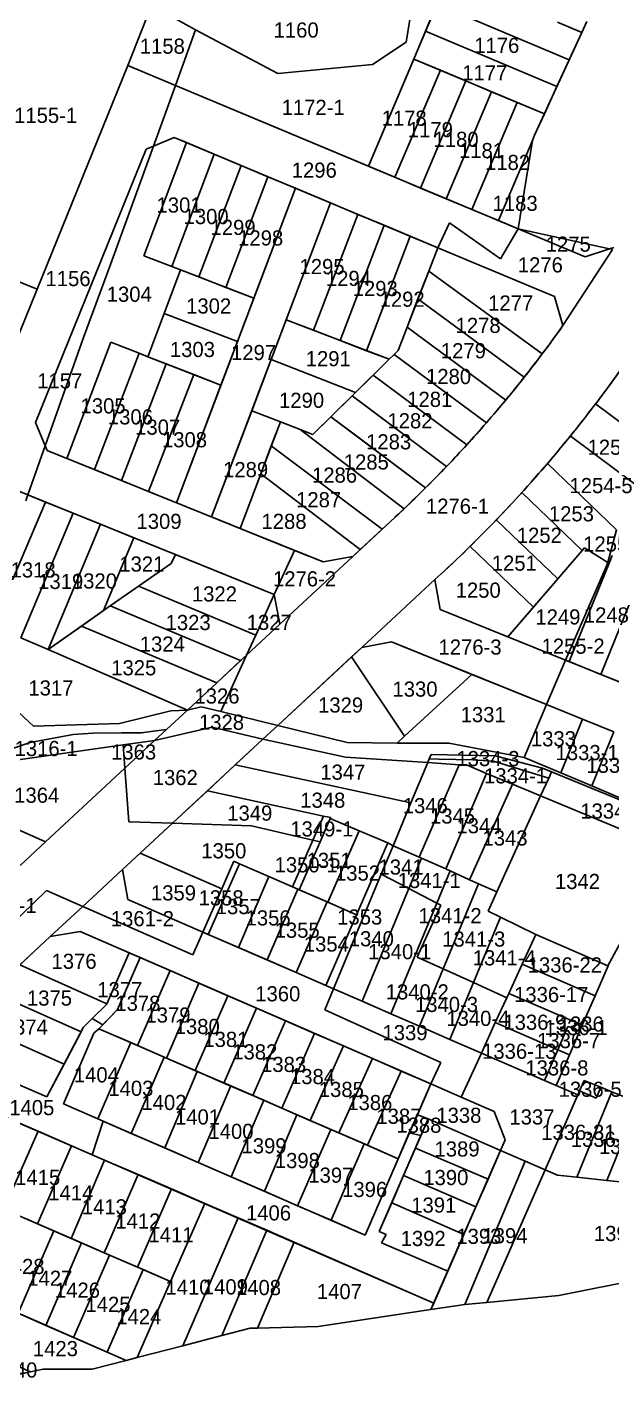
# Model space of a CAD drawing. Header units: metres. Extents: x 213182 to 213979, y 2703601 to 2704867.
# Drawn here: x 213338.3 to 213434.8, y 2703646.7 to 2703869.7 of the extents above; entities that cross this region are included whole.
import ezdxf
from ezdxf.enums import TextEntityAlignment as Align

# ---------------------------------------------------------------- set-up
doc = ezdxf.new("R2010")
doc.units = ezdxf.units.M

msp = doc.modelspace()

# ---------------------------------------------------------------- linework, layer by layer
at = {"layer": 'LIN'}
for p, q in [((213403.08, 2703881.43), (213400.86, 2703867.16)), ((213400.86, 2703867.16), (213402.88, 2703880.14)), ((213394.62, 2703846.71), (213407.87, 2703878.04)), ((213354.92, 2703863.31), (213358.78, 2703873.21)), ((213366.09, 2703869.22), (213358.78, 2703873.21)), ((213404.04, 2703868.99), (213405.93, 2703873.45)), ((213427.75, 2703864.26), (213405.93, 2703873.45)), ((213366.09, 2703869.22), (213362.75, 2703860.03)), ((213379.66, 2703862.02), (213366.09, 2703869.22)), ((213402.1, 2703864.39), (213404.04, 2703868.99)), ((213425.72, 2703859.84), (213404.04, 2703868.99)), ((213429.83, 2703868.8), (213422.05, 2703851.84)), ((213429.83, 2703868.8), (213425.81, 2703870.49)), ((213429.83, 2703868.8), (213427.75, 2703864.26)), ((213430.66, 2703870.62), (213429.83, 2703868.8)), ((213400.86, 2703867.16), (213395.27, 2703863.47)), ((213394.62, 2703846.71), (213402.1, 2703864.39)), ((213423.66, 2703855.36), (213402.1, 2703864.39)), ((213406.5, 2703862.55), (213402.1, 2703864.39)), ((213427.75, 2703864.26), (213425.72, 2703859.84)), ((213354.92, 2703863.31), (213339.93, 2703826.41)), ((213362.75, 2703860.03), (213354.92, 2703863.31)), ((213395.27, 2703863.47), (213379.66, 2703862.02)), ((213406.5, 2703862.55), (213398.99, 2703844.88)), ((213410.69, 2703860.79), (213406.5, 2703862.55)), ((213362.75, 2703860.03), (213359.11, 2703850)), ((213394.62, 2703846.71), (213362.75, 2703860.03)), ((213362.75, 2703860.03), (213419.34, 2703836.37)), ((213403.22, 2703843.11), (213410.69, 2703860.79)), ((213414.95, 2703859.01), (213410.69, 2703860.79)), ((213425.72, 2703859.84), (213423.66, 2703855.36)), ((213414.95, 2703859.01), (213407.46, 2703841.34)), ((213419.19, 2703857.23), (213414.95, 2703859.01)), ((213411.69, 2703839.57), (213419.19, 2703857.23)), ((213423.66, 2703855.36), (213419.19, 2703857.23)), ((213423.66, 2703855.36), (213422.05, 2703851.84)), ((213359.11, 2703850), (213362.57, 2703851.44)), ((213362.57, 2703851.44), (213364.58, 2703850.6)), ((213362.57, 2703851.44), (213406.05, 2703833.26)), ((213416.09, 2703837.73), (213421.67, 2703850.93)), ((213421.67, 2703850.93), (213419.34, 2703836.37)), ((213422.05, 2703851.84), (213421.67, 2703850.93)), ((213339.63, 2703804.4), (213357.95, 2703849.52)), ((213359.11, 2703850), (213352.02, 2703830.48)), ((213364.58, 2703850.6), (213357.55, 2703831.93)), ((213357.95, 2703849.52), (213359.11, 2703850)), ((213369.15, 2703848.69), (213362.14, 2703830.16)), ((213364.58, 2703850.6), (213369.15, 2703848.69)), ((213369.15, 2703848.69), (213373.59, 2703846.83)), ((213373.59, 2703846.83), (213366.61, 2703828.43)), ((213373.59, 2703846.83), (213378.02, 2703844.98)), ((213398.99, 2703844.88), (213394.62, 2703846.71)), ((213378.02, 2703844.98), (213371.1, 2703826.7)), ((213378.02, 2703844.98), (213382.57, 2703843.07)), ((213403.22, 2703843.11), (213398.99, 2703844.88)), ((213382.57, 2703843.07), (213362.94, 2703791.16)), ((213382.57, 2703843.07), (213375.71, 2703824.92)), ((213382.57, 2703843.07), (213388.37, 2703840.65)), ((213407.46, 2703841.34), (213403.22, 2703843.11)), ((213368.7, 2703788.83), (213388.37, 2703840.65)), ((213381.04, 2703821.35), (213388.37, 2703840.65)), ((213388.37, 2703840.65), (213392.88, 2703838.76)), ((213411.69, 2703839.57), (213407.46, 2703841.34)), ((213392.88, 2703838.76), (213385.53, 2703819.63)), ((213392.88, 2703838.76), (213397.19, 2703836.96)), ((213416.09, 2703837.73), (213411.69, 2703839.57)), ((213416.09, 2703837.73), (213419.34, 2703836.37)), ((213397.19, 2703836.96), (213389.94, 2703817.94)), ((213397.19, 2703836.96), (213401.52, 2703835.15)), ((213406.05, 2703833.26), (213407.98, 2703837.35)), ((213407.98, 2703837.35), (213416.44, 2703831.42)), ((213419.34, 2703836.37), (213416.44, 2703831.42)), ((213430.38, 2703831.75), (213419.34, 2703836.37)), ((213419.34, 2703836.37), (213434.43, 2703833.07)), ((213319.9, 2703834.5), (213339.93, 2703826.41)), ((213401.52, 2703835.15), (213394.32, 2703816.25)), ((213406.05, 2703833.26), (213399.53, 2703816.3)), ((213401.52, 2703835.15), (213406.05, 2703833.26)), ((213406.05, 2703833.26), (213404.57, 2703829.41)), ((213406.05, 2703833.26), (213425.32, 2703825.2)), ((213426.72, 2703820.4), (213434.92, 2703832.96)), ((213430.38, 2703831.75), (213434.43, 2703833.07)), ((213435.14, 2703833.3), (213434.43, 2703833.07)), ((213434.43, 2703833.07), (213434.92, 2703832.96)), ((213362.14, 2703830.16), (213357.55, 2703831.93)), ((213347.58, 2703818.45), (213352.02, 2703830.48)), ((213363.58, 2703829.6), (213360.88, 2703822.37)), ((213366.61, 2703828.43), (213362.14, 2703830.16)), ((213363.58, 2703829.6), (213362.14, 2703830.16)), ((213375.71, 2703824.92), (213363.58, 2703829.6)), ((213404.57, 2703829.41), (213402.79, 2703824.79)), ((213404.57, 2703829.41), (213423.29, 2703815.73)), ((213327.87, 2703796.7), (213339.93, 2703826.41)), ((213371.1, 2703826.7), (213366.61, 2703828.43)), ((213375.71, 2703824.92), (213371.1, 2703826.7)), ((213375.71, 2703824.92), (213373.01, 2703817.77)), ((213402.79, 2703824.79), (213401.01, 2703820.15)), ((213402.79, 2703824.79), (213420.33, 2703811.88)), ((213426.72, 2703820.4), (213425.32, 2703825.2)), ((213360.88, 2703822.37), (213358.22, 2703815.26)), ((213360.88, 2703822.37), (213373.01, 2703817.77)), ((213378.55, 2703814.79), (213381.04, 2703821.35)), ((213381.04, 2703821.35), (213398.03, 2703814.83)), ((213381.04, 2703821.35), (213385.53, 2703819.63)), ((213389.94, 2703817.94), (213385.53, 2703819.63)), ((213399.53, 2703816.3), (213401.01, 2703820.15)), ((213417.28, 2703808.11), (213401.01, 2703820.15)), ((213347.58, 2703818.45), (213341.25, 2703800.55)), ((213352.08, 2703817.67), (213344.85, 2703798.47)), ((213356.77, 2703815.83), (213352.08, 2703817.67)), ((213373.01, 2703817.77), (213370.27, 2703810.54)), ((213394.32, 2703816.25), (213389.94, 2703817.94)), ((213356.77, 2703815.83), (213349.39, 2703796.63)), ((213358.22, 2703815.26), (213356.77, 2703815.83)), ((213370.27, 2703810.54), (213358.22, 2703815.26)), ((213361.24, 2703814.08), (213358.22, 2703815.26)), ((213398.03, 2703814.83), (213394.32, 2703816.25)), ((213398.84, 2703815.62), (213398.03, 2703814.83)), ((213399.53, 2703816.3), (213398.84, 2703815.62)), ((213398.84, 2703815.62), (213414.09, 2703804.35)), ((213361.24, 2703814.08), (213353.86, 2703794.83)), ((213365.77, 2703812.3), (213361.24, 2703814.08)), ((213375.35, 2703806.35), (213378.55, 2703814.79)), ((213378.55, 2703814.79), (213392.48, 2703809.38)), ((213398.03, 2703814.83), (213392.48, 2703809.38)), ((213398.03, 2703814.83), (213395.39, 2703812.24)), ((213365.77, 2703812.3), (213358.32, 2703793.03)), ((213370.27, 2703810.54), (213365.77, 2703812.3)), ((213395.39, 2703812.24), (213391.92, 2703808.82)), ((213395.39, 2703812.24), (213410.86, 2703800.72)), ((213370.27, 2703810.54), (213362.94, 2703791.16)), ((213392.48, 2703809.38), (213385.42, 2703802.44)), ((213391.92, 2703808.82), (213388.39, 2703805.36)), ((213391.92, 2703808.82), (213407.51, 2703797.14)), ((213391.92, 2703808.82), (213393.88, 2703807.35)), ((213375.35, 2703806.35), (213368.7, 2703788.83)), ((213375.35, 2703806.35), (213380.08, 2703804.51)), ((213407.51, 2703797.14), (213393.88, 2703807.35)), ((213444.17, 2703798.44), (213432.1, 2703807.46)), ((213339.63, 2703804.4), (213341.25, 2703800.55)), ((213380.08, 2703804.51), (213373.44, 2703786.92)), ((213380.08, 2703804.51), (213378.58, 2703800.55)), ((213383.33, 2703803.25), (213380.08, 2703804.51)), ((213388.39, 2703805.36), (213385.42, 2703802.44)), ((213388.39, 2703805.36), (213404.05, 2703793.62)), ((213388.39, 2703805.36), (213391.79, 2703802.81)), ((213385.42, 2703802.44), (213383.33, 2703803.25)), ((213383.33, 2703803.25), (213400.51, 2703790.17)), ((213404.05, 2703793.62), (213391.79, 2703802.81)), ((213427.87, 2703802.09), (213427.52, 2703801.66)), ((213439.98, 2703793.18), (213427.94, 2703802.18)), ((213338.39, 2703792.45), (213341.25, 2703800.55)), ((213341.58, 2703799.79), (213341.25, 2703800.55)), ((213341.58, 2703799.79), (213344.85, 2703798.47)), ((213341.58, 2703799.79), (213382.4, 2703783.29)), ((213376.85, 2703795.95), (213378.58, 2703800.55)), ((213378.58, 2703800.55), (213396.88, 2703786.79)), ((213344.85, 2703798.47), (213349.39, 2703796.63)), ((213424.16, 2703797.63), (213435.55, 2703786.66)), ((213338.39, 2703792.45), (213327.87, 2703796.7)), ((213349.39, 2703796.63), (213353.86, 2703794.83)), ((213373.44, 2703786.92), (213376.85, 2703795.95)), ((213376.85, 2703795.95), (213393.27, 2703783.44)), ((213353.86, 2703794.83), (213358.32, 2703793.03)), ((213358.32, 2703793.03), (213362.94, 2703791.16)), ((213429.91, 2703783.25), (213419.95, 2703792.86)), ((213341.28, 2703791.28), (213332.63, 2703770.87)), ((213338.05, 2703791.49), (213338.39, 2703792.45)), ((213338.39, 2703792.45), (213379.07, 2703776.01)), ((213338.39, 2703792.45), (213341.28, 2703791.28)), ((213345.89, 2703789.42), (213341.28, 2703791.28)), ((213362.94, 2703791.16), (213368.7, 2703788.83)), ((213345.89, 2703789.42), (213337.26, 2703768.86)), ((213350.38, 2703787.61), (213345.89, 2703789.42)), ((213368.7, 2703788.83), (213373.44, 2703786.92)), ((213392.04, 2703782.29), (213398.99, 2703788.75)), ((213396.88, 2703786.79), (213398.99, 2703788.75)), ((213341.73, 2703766.92), (213350.38, 2703787.61)), ((213355.91, 2703785.37), (213350.38, 2703787.61)), ((213373.44, 2703786.92), (213387.12, 2703781.39)), ((213393.27, 2703783.44), (213396.88, 2703786.79)), ((213415.72, 2703788.33), (213425.88, 2703778.6)), ((213435.55, 2703786.66), (213434.15, 2703781.31)), ((213350.89, 2703773.35), (213355.91, 2703785.37)), ((213362.78, 2703782.59), (213355.91, 2703785.37)), ((213421.85, 2703773.94), (213411.38, 2703783.94)), ((213362.78, 2703782.59), (213362.04, 2703781.12)), ((213379.07, 2703776.01), (213362.78, 2703782.59)), ((213382.4, 2703783.29), (213379.07, 2703776.01)), ((213392.04, 2703782.29), (213379.98, 2703771.09)), ((213382.4, 2703783.29), (213387.12, 2703781.39)), ((213387.12, 2703781.39), (213392.04, 2703782.29)), ((213392.04, 2703782.29), (213393.27, 2703783.44)), ((213417.62, 2703769.05), (213430.29, 2703783.69)), ((213425.88, 2703778.6), (213429.91, 2703783.25)), ((213429.91, 2703783.25), (213430.29, 2703783.69)), ((213430.29, 2703783.69), (213434.15, 2703781.31)), ((213434.86, 2703782.45), (213434.35, 2703781.19)), ((213350.89, 2703773.35), (213362.04, 2703781.12)), ((213356.64, 2703777.39), (213362.04, 2703781.12)), ((213405.56, 2703778.48), (213407.16, 2703779.9)), ((213427.15, 2703765.19), (213433.83, 2703780.58)), ((213427.74, 2703764.95), (213434.35, 2703781.19)), ((213432.97, 2703762.83), (213440.05, 2703780.33)), ((213433.83, 2703780.58), (213434.15, 2703781.31)), ((213434.15, 2703781.31), (213434.35, 2703781.19)), ((213351.99, 2703774.12), (213356.64, 2703777.39)), ((213376.01, 2703769.32), (213356.64, 2703777.39)), ((213393.51, 2703767.28), (213405.56, 2703778.48)), ((213405.56, 2703778.48), (213406.47, 2703773.56)), ((213421.85, 2703773.94), (213425.88, 2703778.6)), ((213379.07, 2703776.01), (213376.01, 2703769.32)), ((213379.98, 2703771.09), (213379.07, 2703776.01)), ((213341.73, 2703766.92), (213350.89, 2703773.35)), ((213347.24, 2703770.79), (213351.99, 2703774.12)), ((213373.52, 2703765.1), (213351.99, 2703774.12)), ((213427.15, 2703765.19), (213406.47, 2703773.56)), ((213417.62, 2703769.05), (213406.47, 2703773.56)), ((213417.62, 2703769.05), (213421.85, 2703773.94)), ((213341.73, 2703766.92), (213347.24, 2703770.79)), ((213369.59, 2703761.44), (213347.24, 2703770.79)), ((213379.98, 2703771.09), (213374.49, 2703766)), ((213341.73, 2703766.92), (213337.26, 2703768.86)), ((213376.01, 2703769.32), (213374.49, 2703766)), ((213427.15, 2703765.19), (213417.62, 2703769.05)), ((213364.74, 2703756.94), (213341.73, 2703766.92)), ((213393.51, 2703767.28), (213379.63, 2703754.39)), ((213393.51, 2703767.28), (213391.84, 2703765.73)), ((213398.42, 2703768.19), (213393.51, 2703767.28)), ((213398.42, 2703768.19), (213411.67, 2703762.83)), ((213398.42, 2703768.19), (213424.02, 2703757.83)), ((213374.49, 2703766), (213364.74, 2703756.94)), ((213373.52, 2703765.1), (213369.59, 2703761.44)), ((213374.49, 2703766), (213370.24, 2703756.7)), ((213374.49, 2703766), (213373.52, 2703765.1)), ((213391.84, 2703765.73), (213379.63, 2703754.39)), ((213400.57, 2703752.61), (213391.84, 2703765.73)), ((213427.15, 2703765.19), (213424.02, 2703757.83)), ((213491.69, 2703739.07), (213427.15, 2703765.19)), ((213427.74, 2703764.95), (213427.15, 2703765.19)), ((213432.97, 2703762.83), (213427.74, 2703764.95)), ((213400.57, 2703752.61), (213411.67, 2703762.83)), ((213411.67, 2703762.83), (213424.02, 2703757.83)), ((213438.1, 2703760.76), (213432.97, 2703762.83)), ((213369.59, 2703761.44), (213364.74, 2703756.94)), ((213334.49, 2703758.79), (213339.31, 2703754.3)), ((213364.74, 2703756.94), (213367.01, 2703757.47)), ((213370.24, 2703756.7), (213367.01, 2703757.47)), ((213420.32, 2703749.11), (213424.02, 2703757.83)), ((213424.02, 2703757.83), (213429.97, 2703755.42)), ((213362, 2703756.8), (213353.5, 2703754.72)), ((213364.74, 2703756.94), (213361.28, 2703753.72)), ((213364.74, 2703756.94), (213362, 2703756.8)), ((213370.24, 2703756.7), (213379.63, 2703754.39)), ((213429.97, 2703755.42), (213426.39, 2703746.56)), ((213429.97, 2703755.42), (213435.11, 2703753.34)), ((213345.9, 2703752.91), (213338.76, 2703751.56)), ((213339.31, 2703754.3), (213353.5, 2703754.72)), ((213349.19, 2703753.11), (213345.9, 2703752.91)), ((213353.87, 2703753.18), (213349.19, 2703753.11)), ((213357.16, 2703753.18), (213353.87, 2703753.18)), ((213359.12, 2703753.43), (213357.16, 2703753.18)), ((213361.28, 2703753.72), (213359.12, 2703753.43)), ((213359.31, 2703751.89), (213368.82, 2703754.1)), ((213359.31, 2703751.89), (213361.28, 2703753.72)), ((213377.18, 2703752.11), (213368.82, 2703754.1)), ((213377.18, 2703752.11), (213379.63, 2703754.39)), ((213391.1, 2703751.57), (213379.63, 2703754.39)), ((213435.11, 2703753.34), (213431.5, 2703744.41)), ((213338.76, 2703751.56), (213322.16, 2703746.08)), ((213354.12, 2703751.21), (213335.27, 2703748.52)), ((213354.12, 2703751.21), (213359.31, 2703751.89)), ((213354.12, 2703751.21), (213354.4, 2703747.33)), ((213354.4, 2703747.33), (213359.31, 2703751.89)), ((213377.18, 2703752.11), (213362.26, 2703738.25)), ((213377.18, 2703752.11), (213372.62, 2703747.88)), ((213377.18, 2703752.11), (213390.85, 2703749.15)), ((213391.1, 2703751.57), (213399.37, 2703751.5)), ((213400.57, 2703752.61), (213399.37, 2703751.5)), ((213407.87, 2703751.45), (213399.37, 2703751.5)), ((213420.32, 2703749.11), (213407.87, 2703751.45)), ((213390.85, 2703749.15), (213404.4, 2703748.29)), ((213401.62, 2703741.61), (213404.4, 2703748.29)), ((213404.4, 2703748.29), (213404.65, 2703748.88)), ((213404.4, 2703748.29), (213409.59, 2703747.91)), ((213404.95, 2703749.62), (213404.65, 2703748.88)), ((213404.65, 2703748.88), (213406.22, 2703748.81)), ((213404.95, 2703749.62), (213415.55, 2703749.41)), ((213406.22, 2703748.81), (213411.84, 2703748.72)), ((213411.84, 2703748.72), (213415.27, 2703748.51)), ((213424.38, 2703745.72), (213415.27, 2703748.51)), ((213415.55, 2703749.41), (213423.32, 2703747.34)), ((213420.32, 2703749.11), (213426.39, 2703746.56)), ((213354.4, 2703747.33), (213341.33, 2703735.19)), ((213354.4, 2703747.33), (213355.04, 2703738.49)), ((213372.62, 2703747.88), (213368.03, 2703743.62)), ((213401.62, 2703741.61), (213372.62, 2703747.88)), ((213402.97, 2703732.66), (213409.59, 2703747.91)), ((213407.39, 2703730.71), (213414.11, 2703746.49)), ((213409.59, 2703747.91), (213410.78, 2703747.88)), ((213410.78, 2703747.88), (213414.11, 2703746.49)), ((213414.11, 2703746.49), (213418.42, 2703744.71)), ((213423.32, 2703747.34), (213424.84, 2703746.72)), ((213424.84, 2703746.72), (213424.38, 2703745.72)), ((213424.84, 2703746.72), (213436.13, 2703742.11)), ((213431.5, 2703744.41), (213426.39, 2703746.56)), ((213411.28, 2703728.94), (213418.42, 2703744.71)), ((213418.42, 2703744.71), (213423.04, 2703742.79)), ((213423.04, 2703742.79), (213424.38, 2703745.72)), ((213436.51, 2703742.3), (213431.5, 2703744.41)), ((213368.03, 2703743.62), (213362.26, 2703738.25)), ((213368.03, 2703743.62), (213387.21, 2703739.45)), ((213401.62, 2703741.61), (213398.68, 2703734.54)), ((213415.79, 2703726.95), (213423.04, 2703742.79)), ((213423.04, 2703742.79), (213444.6, 2703733.82)), ((213328.22, 2703740.95), (213341.33, 2703735.19)), ((213385.45, 2703735.45), (213387.21, 2703739.45)), ((213388.38, 2703739.2), (213387.21, 2703739.45)), ((213354.04, 2703730.62), (213362.26, 2703738.25)), ((213355.04, 2703738.49), (213362.26, 2703738.25)), ((213356.94, 2703733.32), (213362.26, 2703738.25)), ((213375.29, 2703737.83), (213362.26, 2703738.25)), ((213375.29, 2703737.83), (213385.45, 2703735.45)), ((213388.31, 2703739.05), (213386.62, 2703735.18)), ((213388.31, 2703739.05), (213388.38, 2703739.2)), ((213388.31, 2703739.05), (213393.08, 2703737.03)), ((213337.1, 2703731.26), (213341.33, 2703735.19)), ((213385.45, 2703735.45), (213382.07, 2703727.76)), ((213383.17, 2703727.28), (213386.62, 2703735.18)), ((213386.62, 2703735.18), (213385.45, 2703735.45)), ((213387.91, 2703725.21), (213393.08, 2703737.03)), ((213392.66, 2703723.14), (213397.79, 2703735.03)), ((213393.08, 2703737.03), (213397.79, 2703735.03)), ((213397.79, 2703735.03), (213398.68, 2703734.54)), ((213356.94, 2703733.32), (213354.04, 2703730.62)), ((213356.94, 2703733.32), (213370.42, 2703727.44)), ((213398.68, 2703734.54), (213396.73, 2703729.85)), ((213398.68, 2703734.54), (213402.97, 2703732.66)), ((213402.97, 2703732.66), (213403.39, 2703732.48)), ((213354.04, 2703730.62), (213347.47, 2703724.52)), ((213354.04, 2703730.62), (213354.88, 2703725.69)), ((213368.18, 2703719.91), (213373.31, 2703731.58)), ((213372.4, 2703731.98), (213370.42, 2703727.44)), ((213373.31, 2703731.58), (213372.4, 2703731.98)), ((213373.31, 2703731.58), (213378.15, 2703729.47)), ((213401.3, 2703727.46), (213403.39, 2703732.48)), ((213407.39, 2703730.71), (213403.39, 2703732.48)), ((213405.89, 2703725.08), (213408.1, 2703730.4)), ((213411.28, 2703728.94), (213407.39, 2703730.71)), ((213407.39, 2703730.71), (213408.1, 2703730.4)), ((213411.28, 2703728.94), (213408.1, 2703730.4)), ((213373.16, 2703717.75), (213378.15, 2703729.47)), ((213378.15, 2703729.47), (213382.95, 2703727.37)), ((213378.15, 2703729.47), (213382.07, 2703727.76)), ((213388.87, 2703710.92), (213396.73, 2703729.85)), ((213396.73, 2703729.85), (213401.3, 2703727.46)), ((213406.96, 2703714.22), (213412.8, 2703728.27)), ((213411.28, 2703728.94), (213412.8, 2703728.27)), ((213415.79, 2703726.95), (213412.8, 2703728.27)), ((213316.75, 2703703.25), (213341.48, 2703727.15)), ((213341.48, 2703727.15), (213347.47, 2703724.52)), ((213367.29, 2703720.3), (213370.42, 2703727.44)), ((213382.95, 2703727.37), (213377.89, 2703715.69)), ((213382.95, 2703727.37), (213382.07, 2703727.76)), ((213382.95, 2703727.37), (213387.8, 2703725.26)), ((213382.95, 2703727.37), (213383.17, 2703727.28)), ((213387.91, 2703725.21), (213383.17, 2703727.28)), ((213401.3, 2703727.46), (213393.58, 2703708.87)), ((213401.3, 2703727.46), (213405.89, 2703725.08)), ((213414.36, 2703723.74), (213415.79, 2703726.95)), ((213342.1, 2703719.54), (213347.47, 2703724.52)), ((213365.63, 2703716.53), (213347.47, 2703724.52)), ((213354.88, 2703725.69), (213367.29, 2703720.3)), ((213382.66, 2703713.62), (213387.8, 2703725.26)), ((213387.8, 2703725.26), (213392.66, 2703723.14)), ((213392.66, 2703723.14), (213387.91, 2703725.21)), ((213405.89, 2703725.08), (213398.3, 2703706.82)), ((213406.57, 2703724.72), (213402.66, 2703716.17)), ((213406.57, 2703724.72), (213405.89, 2703725.08)), ((213414.36, 2703723.74), (213416.44, 2703722.73)), ((213387.57, 2703711.49), (213392.66, 2703723.14)), ((213411.96, 2703711.95), (213416.44, 2703722.73)), ((213422.26, 2703719.91), (213416.44, 2703722.73)), ((213342.1, 2703719.54), (213326.35, 2703704.91)), ((213342.1, 2703719.54), (213337.09, 2703714.88)), ((213347.03, 2703720.38), (213342.1, 2703719.54)), ((213404.9, 2703695.23), (213347.03, 2703720.38)), ((213355.09, 2703716.88), (213347.03, 2703720.38)), ((213367.29, 2703720.3), (213365.63, 2703716.53)), ((213367.29, 2703720.3), (213368.18, 2703719.91)), ((213367.29, 2703720.3), (213382.66, 2703713.62)), ((213368.18, 2703719.91), (213373.16, 2703717.75)), ((213422.26, 2703719.91), (213420, 2703714.99)), ((213422.26, 2703719.91), (213434.12, 2703714.73)), ((213434.12, 2703714.73), (213437.55, 2703720.98)), ((213373.16, 2703717.75), (213377.89, 2703715.69)), ((213337.09, 2703714.88), (213351.45, 2703708.47)), ((213355.09, 2703716.88), (213351.45, 2703708.47)), ((213356.93, 2703716.08), (213353.2, 2703707.49)), ((213356.93, 2703716.08), (213355.09, 2703716.88)), ((213361.86, 2703713.94), (213356.93, 2703716.08)), ((213377.89, 2703715.69), (213382.66, 2703713.62)), ((213402.66, 2703716.17), (213406.96, 2703714.22)), ((213417.78, 2703710.17), (213420, 2703714.99)), ((213432.02, 2703709.76), (213420, 2703714.99)), ((213361.86, 2703713.94), (213356.51, 2703701.57)), ((213366.62, 2703711.86), (213361.86, 2703713.94)), ((213382.66, 2703713.62), (213387.57, 2703711.49)), ((213382.66, 2703713.62), (213388.87, 2703710.92)), ((213406.96, 2703714.22), (213403.04, 2703704.77)), ((213406.96, 2703714.22), (213411.96, 2703711.95)), ((213432.02, 2703709.76), (213434.17, 2703714.71)), ((213434.12, 2703714.73), (213434.17, 2703714.71)), ((213332.31, 2703710.44), (213347.17, 2703703.83)), ((213366.62, 2703711.86), (213361.3, 2703699.49)), ((213371.39, 2703709.79), (213366.62, 2703711.86)), ((213388.87, 2703710.92), (213387.43, 2703707.46)), ((213387.57, 2703711.49), (213388.87, 2703710.92)), ((213388.87, 2703710.92), (213393.58, 2703708.87)), ((213411.96, 2703711.95), (213408.07, 2703702.58)), ((213417.45, 2703709.45), (213411.96, 2703711.95)), ((213351.42, 2703708.41), (213349, 2703706.02)), ((213351.45, 2703708.47), (213351.42, 2703708.41)), ((213371.39, 2703709.79), (213366.01, 2703697.45)), ((213376.16, 2703707.72), (213371.39, 2703709.79)), ((213393.58, 2703708.87), (213398.3, 2703706.82)), ((213417.45, 2703709.45), (213415.56, 2703705.35)), ((213417.45, 2703709.45), (213417.78, 2703710.17)), ((213429.38, 2703705.13), (213417.78, 2703710.17)), ((213432.02, 2703709.76), (213430.13, 2703705.41)), ((213327.53, 2703706), (213344.37, 2703698.49)), ((213347.58, 2703704.61), (213349, 2703706.02)), ((213350.76, 2703704.99), (213349, 2703706.02)), ((213353.2, 2703707.49), (213350.13, 2703704.34)), ((213353.2, 2703707.49), (213350.76, 2703704.99)), ((213376.16, 2703707.72), (213370.77, 2703695.38)), ((213380.93, 2703705.65), (213376.16, 2703707.72)), ((213406.56, 2703698.79), (213387.43, 2703707.46)), ((213398.3, 2703706.82), (213403.04, 2703704.77)), ((213341.52, 2703693.07), (213347.58, 2703704.61)), ((213344.37, 2703698.49), (213347.17, 2703703.83)), ((213347.17, 2703703.83), (213347.58, 2703704.61)), ((213350.13, 2703704.34), (213349.3, 2703703.59)), ((213350.13, 2703704.34), (213350.76, 2703704.99)), ((213350.13, 2703704.34), (213356.51, 2703701.57)), ((213350.13, 2703704.34), (213355.38, 2703702.06)), ((213380.93, 2703705.65), (213375.51, 2703693.32)), ((213385.71, 2703703.57), (213380.93, 2703705.65)), ((213403.04, 2703704.77), (213408.07, 2703702.58)), ((213413.25, 2703700.33), (213415.56, 2703705.35)), ((213425.87, 2703700.87), (213415.56, 2703705.35)), ((213425.87, 2703700.87), (213427.55, 2703704.73)), ((213427.55, 2703704.73), (213427.9, 2703704.57)), ((213427.8, 2703700.04), (213429.47, 2703703.89)), ((213427.9, 2703704.57), (213429.38, 2703705.13)), ((213429.47, 2703703.89), (213427.9, 2703704.57)), ((213430.13, 2703705.41), (213429.38, 2703705.13)), ((213429.91, 2703704.9), (213429.38, 2703705.13)), ((213429.47, 2703703.89), (213429.91, 2703704.9)), ((213430.13, 2703705.41), (213429.91, 2703704.9)), ((213344.29, 2703691.92), (213349.3, 2703703.59)), ((213355.38, 2703702.06), (213349.92, 2703689.47)), ((213355.38, 2703702.06), (213360.88, 2703699.67)), ((213356.51, 2703701.57), (213361.3, 2703699.49)), ((213385.71, 2703703.57), (213380.29, 2703691.25)), ((213390.47, 2703701.5), (213385.01, 2703689.2)), ((213390.47, 2703701.5), (213385.71, 2703703.57)), ((213395.27, 2703699.42), (213390.47, 2703701.5)), ((213413.25, 2703700.33), (213408.07, 2703702.58)), ((213322.53, 2703701.36), (213341.52, 2703693.07)), ((213360.88, 2703699.67), (213355.45, 2703687.07)), ((213360.88, 2703699.67), (213366.35, 2703697.3)), ((213366.01, 2703697.45), (213361.3, 2703699.49)), ((213395.27, 2703699.42), (213389.75, 2703687.14)), ((213400.01, 2703697.35), (213395.27, 2703699.42)), ((213413.25, 2703700.33), (213409.9, 2703693.06)), ((213413.25, 2703700.33), (213423.67, 2703695.8)), ((213425.87, 2703700.87), (213423.67, 2703695.8)), ((213427.8, 2703700.04), (213425.59, 2703694.96)), ((213427.8, 2703700.04), (213425.87, 2703700.87)), ((213341.52, 2703693.07), (213344.37, 2703698.49)), ((213366.35, 2703697.3), (213360.98, 2703684.66)), ((213370.77, 2703695.38), (213366.01, 2703697.45)), ((213366.35, 2703697.3), (213371.9, 2703694.89)), ((213400.01, 2703697.35), (213394.46, 2703685.1)), ((213404.9, 2703695.23), (213400.01, 2703697.35)), ((213404.9, 2703695.23), (213406.56, 2703698.79)), ((213371.9, 2703694.89), (213366.49, 2703682.26)), ((213375.51, 2703693.32), (213370.77, 2703695.38)), ((213371.9, 2703694.89), (213377.37, 2703692.52)), ((213404.9, 2703695.23), (213399.54, 2703682.89)), ((213402.69, 2703690.14), (213404.9, 2703695.23)), ((213409.9, 2703693.06), (213404.9, 2703695.23)), ((213425.59, 2703694.96), (213423.67, 2703695.8)), ((213429.17, 2703693.41), (213425.59, 2703694.96)), ((213430.21, 2703695.79), (213429.46, 2703694.08)), ((213430.21, 2703695.79), (213432.99, 2703694.67)), ((213377.37, 2703692.52), (213371.93, 2703679.9)), ((213380.29, 2703691.25), (213375.51, 2703693.32)), ((213382.82, 2703690.15), (213377.37, 2703692.52)), ((213409.9, 2703693.06), (213415.38, 2703690.68)), ((213423.77, 2703681.06), (213429.17, 2703693.41)), ((213434.77, 2703693.94), (213429.04, 2703679.82)), ((213429.17, 2703693.41), (213429.46, 2703694.08)), ((213432.21, 2703692.88), (213429.46, 2703694.08)), ((213432.99, 2703694.67), (213432.21, 2703692.88)), ((213434.77, 2703693.94), (213432.99, 2703694.67)), ((213434.77, 2703693.94), (213439.17, 2703692.16)), ((213332.7, 2703690.6), (213340.07, 2703687.41)), ((213332.7, 2703690.6), (213349, 2703683.55)), ((213349.92, 2703689.47), (213344.29, 2703691.92)), ((213344.29, 2703691.92), (213350.84, 2703689.07)), ((213385.01, 2703689.2), (213380.29, 2703691.25)), ((213415.38, 2703690.68), (213417.2, 2703686.02)), ((213439.17, 2703692.16), (213433.96, 2703679.29)), ((213350.84, 2703689.07), (213349, 2703683.55)), ((213355.45, 2703687.07), (213349.92, 2703689.47)), ((213394.07, 2703670.27), (213350.84, 2703689.07)), ((213382.82, 2703690.15), (213377.45, 2703677.5)), ((213382.82, 2703690.15), (213388.4, 2703687.73)), ((213389.75, 2703687.14), (213385.01, 2703689.2)), ((213402.69, 2703690.14), (213401.32, 2703687.13)), ((213402.38, 2703684.64), (213404.48, 2703689.46)), ((213404.48, 2703689.46), (213402.69, 2703690.14)), ((213403.28, 2703686.71), (213404.48, 2703689.46)), ((213404.48, 2703689.46), (213416.43, 2703684.25)), ((213340.07, 2703687.41), (213334.44, 2703674.55)), ((213340.07, 2703687.41), (213345.6, 2703685.02)), ((213360.98, 2703684.66), (213355.45, 2703687.07)), ((213388.4, 2703687.73), (213382.93, 2703675.12)), ((213388.4, 2703687.73), (213393.89, 2703685.34)), ((213394.46, 2703685.1), (213389.75, 2703687.14)), ((213396.4, 2703670.86), (213403.28, 2703686.71)), ((213401.32, 2703687.13), (213399.54, 2703682.89)), ((213403.28, 2703686.71), (213401.32, 2703687.13)), ((213417.2, 2703686.02), (213416.43, 2703684.25)), ((213345.6, 2703685.02), (213339.97, 2703672.15)), ((213345.6, 2703685.02), (213351.07, 2703682.65)), ((213405.4, 2703659.04), (213349, 2703683.55)), ((213366.49, 2703682.26), (213360.98, 2703684.66)), ((213393.89, 2703685.34), (213388.44, 2703672.72)), ((213399.54, 2703682.89), (213393.89, 2703685.34)), ((213399.54, 2703682.89), (213394.46, 2703685.1)), ((213400.42, 2703680.12), (213402.38, 2703684.64)), ((213414.36, 2703679.52), (213402.38, 2703684.64)), ((213404.93, 2703657.97), (213416.43, 2703684.25)), ((213414.36, 2703679.52), (213416.43, 2703684.25)), ((213420.5, 2703682.48), (213416.43, 2703684.25)), ((213351.07, 2703682.65), (213345.52, 2703669.74)), ((213351.07, 2703682.65), (213356.6, 2703680.26)), ((213371.93, 2703679.9), (213366.49, 2703682.26)), ((213399.54, 2703682.89), (213394.07, 2703670.27)), ((213420.5, 2703682.48), (213410.53, 2703658.8)), ((213423.77, 2703681.06), (213420.5, 2703682.48)), ((213356.6, 2703680.26), (213351.01, 2703667.35)), ((213356.6, 2703680.26), (213362.08, 2703677.89)), ((213377.45, 2703677.5), (213371.93, 2703679.9)), ((213398.46, 2703675.59), (213400.42, 2703680.12)), ((213412.35, 2703674.92), (213400.42, 2703680.12)), ((213414.36, 2703679.52), (213412.35, 2703674.92)), ((213423.77, 2703681.06), (213414.18, 2703659.16)), ((213425.84, 2703680.16), (213423.77, 2703681.06)), ((213425.84, 2703680.16), (213429.04, 2703679.82)), ((213433.96, 2703679.29), (213429.04, 2703679.82)), ((213436.72, 2703678.99), (213433.96, 2703679.29)), ((213362.08, 2703677.89), (213356.51, 2703664.97)), ((213362.08, 2703677.89), (213367.62, 2703675.5)), ((213382.93, 2703675.12), (213377.45, 2703677.5)), ((213367.62, 2703675.5), (213361.95, 2703662.6)), ((213367.62, 2703675.5), (213373.11, 2703673.12)), ((213388.44, 2703672.72), (213382.93, 2703675.12)), ((213396.4, 2703670.86), (213398.46, 2703675.59)), ((213410.35, 2703670.35), (213398.46, 2703675.59)), ((213412.35, 2703674.92), (213410.35, 2703670.35)), ((213334.44, 2703674.55), (213339.97, 2703672.15)), ((213342.68, 2703670.97), (213338.12, 2703672.96)), ((213373.11, 2703673.12), (213363.95, 2703652.01)), ((213373.11, 2703673.12), (213377.82, 2703671.08)), ((213394.07, 2703670.27), (213388.44, 2703672.72)), ((213342.68, 2703670.97), (213336.81, 2703657.37)), ((213339.97, 2703672.15), (213345.52, 2703669.74)), ((213347.24, 2703668.99), (213342.68, 2703670.97)), ((213377.82, 2703671.08), (213370.4, 2703653.68)), ((213377.82, 2703671.08), (213382.34, 2703669.13)), ((213397.55, 2703670.36), (213396.4, 2703670.86)), ((213396.76, 2703669.02), (213397.55, 2703670.36)), ((213410.35, 2703670.35), (213407.7, 2703664.3)), ((213347.24, 2703668.99), (213341.37, 2703655.38)), ((213345.52, 2703669.74), (213351.01, 2703667.35)), ((213351.88, 2703666.98), (213347.24, 2703668.99)), ((213382.34, 2703669.13), (213376.3, 2703654.93)), ((213405.4, 2703659.04), (213382.34, 2703669.13)), ((213407.7, 2703664.3), (213396.76, 2703669.02)), ((213351.88, 2703666.98), (213345.93, 2703653.39)), ((213351.01, 2703667.35), (213356.51, 2703664.97)), ((213357.41, 2703664.58), (213351.88, 2703666.98)), ((213357.41, 2703664.58), (213351.47, 2703650.97)), ((213356.51, 2703664.97), (213361.95, 2703662.6)), ((213357.41, 2703664.58), (213361.95, 2703662.6)), ((213407.7, 2703664.3), (213405.4, 2703659.04)), ((213426.05, 2703660.31), (213443.18, 2703663.75)), ((213356.42, 2703650.05), (213361.95, 2703662.6)), ((213405.4, 2703659.04), (213404.93, 2703657.97)), ((213410.53, 2703658.8), (213414.18, 2703659.16)), ((213414.18, 2703659.16), (213426.05, 2703660.31)), ((213341.37, 2703655.38), (213336.81, 2703657.37)), ((213354.63, 2703649.58), (213337.43, 2703657.1)), ((213404.93, 2703657.97), (213386.33, 2703655.21)), ((213404.93, 2703657.97), (213410.53, 2703658.8)), ((213345.93, 2703653.39), (213341.37, 2703655.38)), ((213370.4, 2703653.68), (213375.08, 2703654.9)), ((213376.3, 2703654.93), (213375.08, 2703654.9)), ((213376.3, 2703654.93), (213386.33, 2703655.21)), ((213351.47, 2703650.97), (213345.93, 2703653.39)), ((213370.4, 2703653.68), (213363.95, 2703652.01)), ((213354.63, 2703649.58), (213351.47, 2703650.97)), ((213363.95, 2703652.01), (213356.42, 2703650.05)), ((213334.98, 2703649.39), (213338.84, 2703647.71)), ((213338.84, 2703647.71), (213340.92, 2703648.16)), ((213340.92, 2703648.16), (213348.99, 2703648.12)), ((213354.63, 2703649.58), (213348.99, 2703648.12)), ((213356.42, 2703650.05), (213354.63, 2703649.58)), ((213338.84, 2703647.71), (213334.14, 2703646.69))]:
    msp.add_line(p, q, dxfattribs=at)
for centre, radius, start, end in [((213260.33, 2703938.43), 204, 320.7113, 324.6499), ((213260.6, 2703938.81), 204, 322.8899, 324.5174), ((213260.09, 2703938.14), 204, 321.7638, 323.1278), ((213260.28, 2703938.36), 216, 320.7363, 325.5866), ((213260.16, 2703938.22), 204, 320.7871, 321.7341), ((213260.28, 2703938.36), 216, 322.9403, 324.3983), ((213260.17, 2703938.24), 204, 312.8806, 320.7812), ((213260.36, 2703938.46), 204, 320.2848, 320.6998), ((213260.14, 2703938.2), 204, 318.9961, 320.3811), ((213260.28, 2703938.37), 216, 320.9147, 322.6978), ((213260.28, 2703938.36), 216, 322.6978, 322.9403), ((213260.08, 2703938.13), 204, 317.6547, 319.0195), ((213260.28, 2703938.37), 216.01, 320.8823, 320.9147), ((213259.99, 2703938.01), 216, 312.9483, 320.8592), ((213260.24, 2703938.31), 204, 316.2124, 317.5894), ((213259.95, 2703937.96), 216, 319.4845, 320.8764), ((213260.13, 2703938.16), 216, 317.7246, 319.4122), ((213260.31, 2703938.37), 204, 314.7993, 316.1857), ((213259.91, 2703937.98), 204, 313.5681, 314.9565), ((213259.98, 2703938), 216, 316.1394, 317.7835), ((213260.49, 2703938.53), 204, 312.7598, 313.344), ((213259.96, 2703937.98), 216, 314.5094, 316.1469), ((213259.91, 2703937.93), 216, 312.9768, 314.5265)]:
    msp.add_arc(centre, radius, start, end, dxfattribs=at)

# ---------------------------------------------------------------- texts
at = {"layer": 'PAR'}
for s, p in [('1160', (213382.68, 2703869.19)), ('1158', (213360.59, 2703866.52)), ('1176', (213415.8, 2703866.65)), ('1177', (213413.82, 2703862.12)), ('1172-1', (213385.49, 2703856.44)), ('1155-1', (213341.33, 2703855.08)), ('1178', (213400.51, 2703854.63)), ('1179', (213404.84, 2703852.75)), ('1180', (213409.08, 2703851.14)), ('1181', (213413.28, 2703849.29)), ('1182', (213417.58, 2703847.33)), ('1296', (213385.67, 2703846.06)), ('1301', (213363.35, 2703840.3)), ('1300', (213367.82, 2703838.4)), ('1183', (213418.83, 2703840.58)), ('1299', (213372.27, 2703836.61)), ('1298', (213376.83, 2703834.87)), ('1275', (213427.6, 2703833.85)), ('1295', (213386.96, 2703830.14)), ('1276', (213422.99, 2703830.42)), ('1156', (213345.03, 2703828.16)), ('1294', (213391.31, 2703828.19)), ('1304', (213355.13, 2703825.58)), ('1293', (213395.73, 2703826.52)), ('1302', (213368.24, 2703823.64)), ('1292', (213400.18, 2703824.75)), ('1277', (213418.1, 2703824.15)), ('1278', (213412.72, 2703820.44)), ('1303', (213365.56, 2703816.46)), ('1279', (213410.29, 2703816.25)), ('1297', (213375.65, 2703815.95)), ('1291', (213387.98, 2703814.94)), ('1280', (213407.84, 2703812)), ('1157', (213343.66, 2703811.26)), ('1305', (213350.81, 2703807.15)), ('1290', (213383.58, 2703808.07)), ('1281', (213404.74, 2703808.23)), ('1306', (213355.32, 2703805.33)), ('1307', (213359.82, 2703803.64)), ('1282', (213401.47, 2703804.69)), ('1308', (213364.25, 2703801.56)), ('1283', (213397.95, 2703801.22)), ('1254-4', (213435.99, 2703800.32)), ('1289', (213374.34, 2703796.63)), ('1285', (213394.26, 2703797.89)), ('1286', (213389.02, 2703795.72)), ('1254-5', (213433.01, 2703793.99)), ('1287', (213386.39, 2703791.66)), ('1276-1', (213409.31, 2703790.59)), ('1253', (213428.12, 2703789.34)), ('1309', (213360.05, 2703788.09)), ('1288', (213380.68, 2703788.09)), ('1252', (213422.82, 2703785.79)), ('1255-1', (213435.27, 2703784.35)), ('1321', (213357.21, 2703781.04)), ('1251', (213418.69, 2703781.19)), ('1318', (213339.26, 2703780.07)), ('1319', (213343.82, 2703778.17)), ('1320', (213349.38, 2703778.25)), ('1276-2', (213384.06, 2703778.6)), ('1322', (213369.19, 2703776.11)), ('1250', (213412.73, 2703776.73)), ('1249', (213425.89, 2703772.31)), ('1248', (213433.89, 2703772.64)), ('1323', (213364.85, 2703771.39)), ('1327', (213378.24, 2703771.41)), ('1324', (213360.59, 2703767.83)), ('1276-3', (213411.39, 2703767.34)), ('1255-2', (213428.4, 2703767.48)), ('1325', (213355.88, 2703763.92)), ('1317', (213342.2, 2703760.59)), ('1330', (213402.3, 2703760.4)), ('1326', (213369.61, 2703759.26)), ('1329', (213390.02, 2703757.77)), ('1331', (213413.55, 2703756.19)), ('1328', (213370.36, 2703754.93)), ('1333', (213425.15, 2703752.2)), ('1316-1', (213341.41, 2703750.6)), ('1363', (213355.85, 2703750.02)), ('1333-1', (213430.71, 2703749.92)), ('1334-3', (213414.34, 2703748.93)), ('1333-2', (213435.79, 2703747.82)), ('1362', (213362.73, 2703745.8)), ('1347', (213390.39, 2703746.69)), ('1334-1', (213418.9, 2703746.08)), ('1364', (213339.86, 2703742.88)), ('1348', (213387.08, 2703742.06)), ('1346', (213404, 2703741.16)), ('1334-2', (213434.79, 2703740.27)), ('1349', (213375.03, 2703739.93)), ('1345', (213408.5, 2703739.45)), ('1349-1', (213386.92, 2703737.32)), ('1344', (213412.86, 2703737.85)), ('1343', (213417.16, 2703735.83)), ('1350', (213370.74, 2703733.71)), ('1350-1', (213384.33, 2703731.4)), ('1351', (213388.12, 2703732.13)), ('1352', (213392.81, 2703730.03)), ('1341', (213400, 2703731.03)), ('1341-1', (213404.65, 2703728.81)), ('1342', (213429.12, 2703728.65)), ('1361-1', (213334.64, 2703724.68)), ('1359', (213362.43, 2703726.76)), ('1358', (213370.3, 2703725.94)), ('1361-2', (213357.3, 2703722.51)), ('1357', (213373.13, 2703724.5)), ('1356', (213378.05, 2703722.63)), ('1353', (213393.17, 2703722.78)), ('1341-2', (213408.09, 2703723.01)), ('1355', (213382.85, 2703720.6)), ('1354', (213387.66, 2703718.32)), ('1340', (213395.09, 2703719.19)), ('1341-3', (213412, 2703719.14)), ('1340-1', (213399.78, 2703717.06)), ('1341-4', (213417.03, 2703716.04)), ('1376', (213346.02, 2703715.47)), ('1336-22', (213427.03, 2703714.87)), ('1375', (213341.96, 2703709.4)), ('1377', (213353.57, 2703710.79)), ('1360', (213379.65, 2703710.11)), ('1340-2', (213402.67, 2703710.42)), ('1336-17', (213424.79, 2703709.98)), ('1378', (213356.56, 2703708.54)), ('1340-3', (213407.5, 2703708.35)), ('1374', (213337.97, 2703704.61)), ('1379', (213361.52, 2703706.6)), ('1380', (213366.35, 2703704.71)), ('1340-4', (213412.68, 2703706.05)), ('1336-9', (213422.09, 2703705.41)), ('1336', (213429.74, 2703705.11)), ('1381', (213371.08, 2703702.58)), ('1339', (213400.65, 2703703.69)), ('1336-7', (213427.66, 2703702.38)), ('1336-1', (213428.89, 2703704.54)), ('1382', (213375.85, 2703700.52)), ('1336-13', (213419.51, 2703700.62)), ('1383', (213380.61, 2703698.45)), ('1336-8', (213425.72, 2703697.87)), ('1404', (213349.7, 2703696.73)), ('1384', (213385.38, 2703696.44)), ('1403', (213355.4, 2703694.51)), ('1385', (213390.14, 2703694.32)), ('1336-5', (213431.21, 2703694.35)), ('1405', (213339.05, 2703691.32)), ('1402', (213360.86, 2703692.17)), ('1386', (213394.84, 2703692.15)), ('1401', (213366.4, 2703689.78)), ('1387', (213399.64, 2703689.89)), ('1338', (213409.54, 2703690.05)), ('1337', (213421.6, 2703689.78)), ('1400', (213371.93, 2703687.4)), ('1388', (213402.94, 2703688.41)), ('1336-31', (213429.27, 2703687.24)), ('1399', (213377.38, 2703685.01)), ('1389', (213409.24, 2703684.49)), ('1336-16', (213434.15, 2703686.09)), ('1336-14', (213438.8, 2703684.91)), ('1398', (213382.88, 2703682.58)), ('1397', (213388.41, 2703680.17)), ('1415', (213340.02, 2703679.78)), ('1396', (213393.99, 2703677.81)), ('1390', (213407.39, 2703679.78)), ('1414', (213345.48, 2703677.26)), ('1413', (213351.02, 2703674.94)), ('1406', (213378.12, 2703673.94)), ('1391', (213405.4, 2703675.23)), ('1412', (213356.55, 2703672.62)), ('1411', (213362.02, 2703670.31)), ('1392', (213403.65, 2703669.72)), ('1393', (213412.84, 2703670.07)), ('1394', (213417.15, 2703670.17)), ('1395', (213435.54, 2703670.54)), ('1428', (213337.43, 2703665.1)), ('1427', (213342.02, 2703663.17)), ('1426', (213346.58, 2703661.19)), ('1410', (213364.83, 2703661.67)), ('1409', (213371, 2703661.73)), ('1408', (213376.47, 2703661.62)), ('1407', (213389.82, 2703660.96)), ('1425', (213351.62, 2703658.85)), ('1424', (213356.71, 2703656.84)), ('1423', (213342.94, 2703651.54)), ('1440', (213336.24, 2703648.01))]:
    msp.add_text(s, height=2.5, dxfattribs=at).set_placement(p, align=Align.MIDDLE)

doc.saveas('drawing.dxf')
